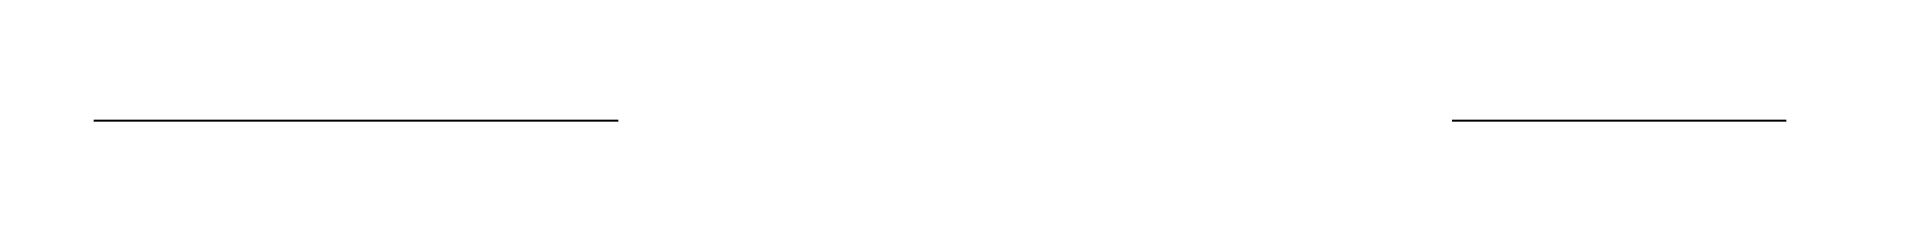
# Model space of a CAD drawing. Header units: millimetres. Extents: x 23014.2 to 23101.7, y 0 to 0.
import ezdxf
from ezdxf import colors
from ezdxf.entities.mleader import LeaderData, LeaderLine
from ezdxf.math import Vec2, Vec3

# ---------------------------------------------------------------- set-up
doc = ezdxf.new("R2010")
doc.units = ezdxf.units.MM

msp = doc.modelspace()

# ---------------------------------------------------------------- leaders
ml = msp.add_multileader_mtext('Standard')
ml.set_content('{\\fISOCPEUR|b0|i0|c0|p34;\\H0.95833x;\\C256;β}', color=256)
ml.set_leader_properties()
ml.build(insert=Vec2(0, 0))
ml.multileader.update_dxf_attribs({"text_right_attachment_type": 6, "dogleg_length": 0.36})
ctx = ml.context
ctx.base_point, ctx.plane_origin, ctx.plane_y_axis = Vec3(23041.626, 0, 6899.891), Vec3(23014.201, 0, 6869.913), Vec3(0, 0, 1)
ctx.right_attachment = 6
notes = []
notes.append((ctx, [(0, (1, 1, 0), (23041.266, 0, 6899.891), (1, 0), 0.36, [(0, [(23014.201, 0, 6869.913)], 0, [])])]))
ctx.mtext.insert, ctx.mtext.flow_direction, ctx.mtext.extrusion = Vec3(23043.626, 0, 6902.466), 5, Vec3(0, -1)
ml = msp.add_multileader_mtext('Standard')
ml.set_content('{\\fISOCPEUR|b0|i0|c0|p34;\\H0.95833x;\\C256;γ}', color=256)
ml.set_leader_properties()
ml.build(insert=Vec2(0, 0))
ml.multileader.update_dxf_attribs({"text_right_attachment_type": 6, "dogleg_length": 0.36})
ctx = ml.context
ctx.base_point, ctx.plane_origin, ctx.plane_y_axis = Vec3(23096.76, 0, 6889.219), Vec3(23077.688, 0, 6876.539), Vec3(0, 0, 1)
ctx.right_attachment = 6
notes.append((ctx, [(0, (1, 1, 0), (23096.4, 0, 6889.219), (1, 0), 0.36, [(0, [(23077.688, 0, 6876.539)], 0, [])])]))
ctx.mtext.insert, ctx.mtext.flow_direction, ctx.mtext.extrusion = Vec3(23098.76, 0, 6891.794), 5, Vec3(0, -1)
for ctx, leaders in notes:
    for number, flags, end, landing, length, lines in leaders:
        leader = LeaderData()
        leader.index, (leader.has_last_leader_line, leader.has_dogleg_vector, leader.attachment_direction) = number, flags
        leader.last_leader_point, leader.dogleg_vector, leader.dogleg_length = Vec3(end), Vec3(landing), length
        for number, points, colour, breaks in lines:
            line = LeaderLine()
            line.index, line.vertices, line.color, line.breaks = number, Vec3.list(points), colors.encode_raw_color(colour), breaks
            leader.lines.append(line)
        ctx.leaders.append(leader)

doc.saveas('drawing.dxf')
